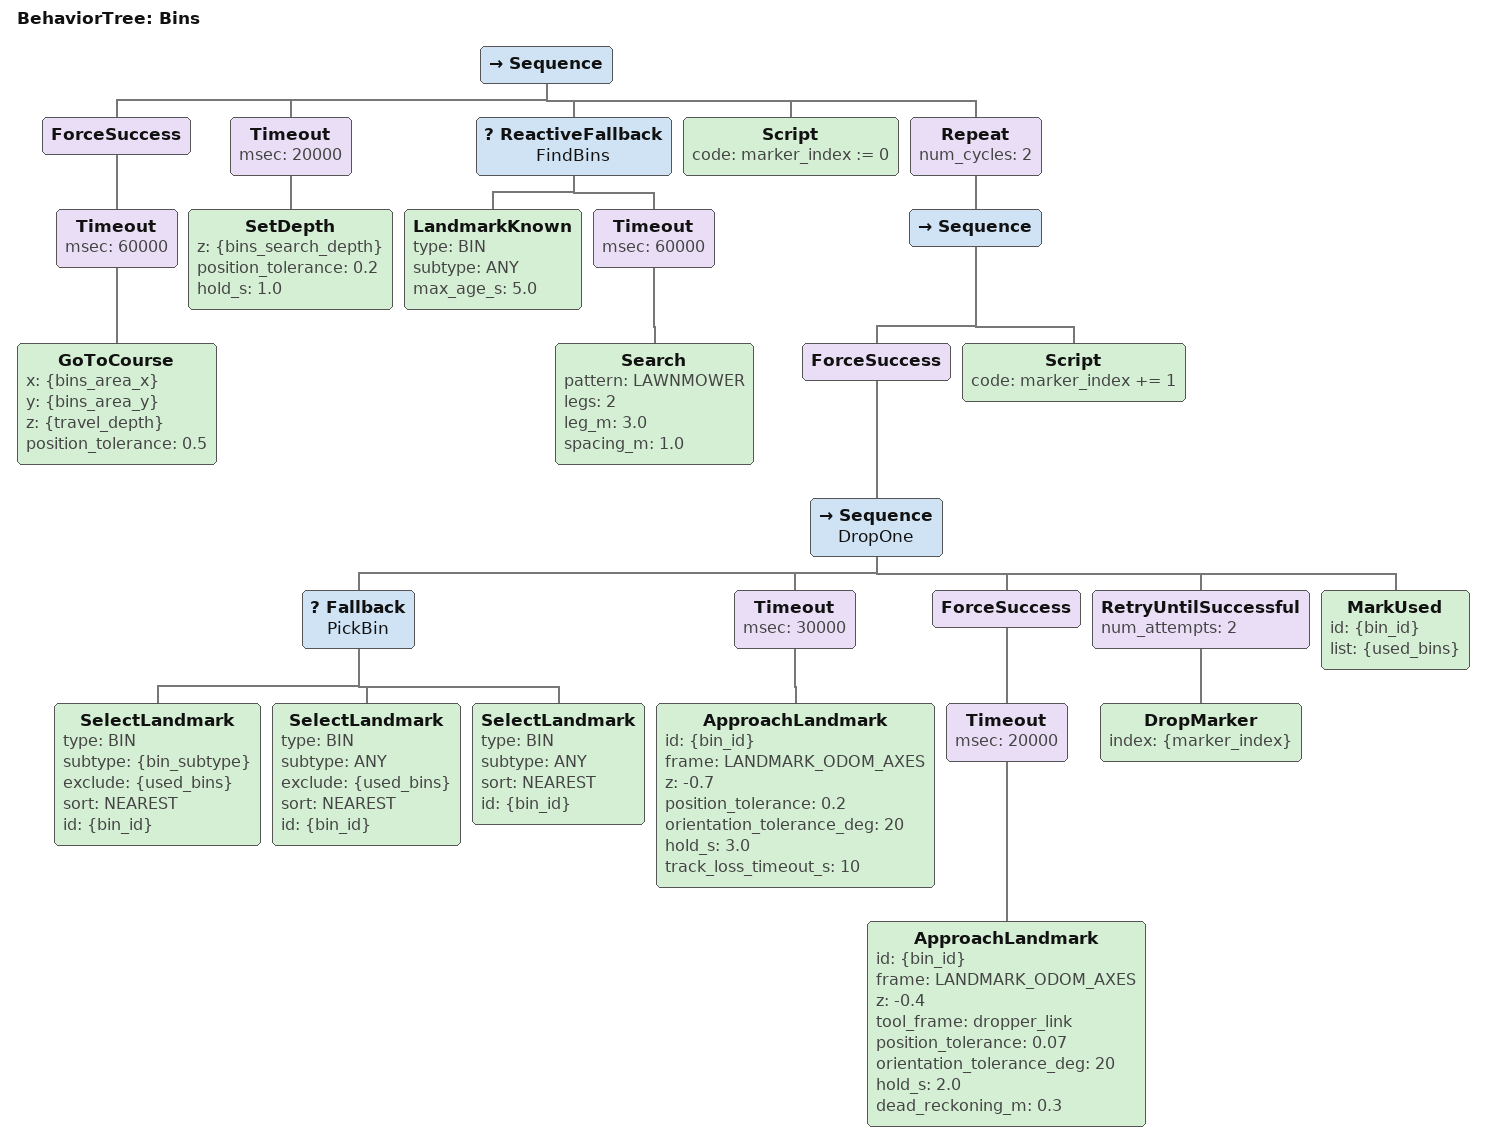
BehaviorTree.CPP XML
<?xml version="1.0"?>
<!-- RoboSub task subtree, included by ../main.xml. Plan section: bins. -->
<root BTCPP_format="4">
  <BehaviorTree ID="Bins">
    <Sequence>
      <ForceSuccess>
        <Timeout msec="60000">
          <GoToCourse x="{bins_area_x}" y="{bins_area_y}" z="{travel_depth}" position_tolerance="0.5"/>
        </Timeout>
      </ForceSuccess>
      <Timeout msec="20000">
        <SetDepth z="{bins_search_depth}" position_tolerance="0.2" hold_s="1.0"/>
      </Timeout>
      <ReactiveFallback name="FindBins">
        <LandmarkKnown type="BIN" subtype="ANY" max_age_s="5.0"/>
        <Timeout msec="60000">
          <Search pattern="LAWNMOWER" legs="2" leg_m="3.0" spacing_m="1.0"/>
        </Timeout>
      </ReactiveFallback>
      <Script code="marker_index := 0"/>
      <Repeat num_cycles="2">
        <Sequence>
          <ForceSuccess>
            <Sequence name="DropOne">
              <Fallback name="PickBin">
                <SelectLandmark type="BIN" subtype="{bin_subtype}" exclude="{used_bins}" sort="NEAREST" id="{bin_id}"/>
                <SelectLandmark type="BIN" subtype="ANY" exclude="{used_bins}" sort="NEAREST" id="{bin_id}"/>
                <SelectLandmark type="BIN" subtype="ANY" sort="NEAREST" id="{bin_id}"/>
              </Fallback>
              <Timeout msec="30000">
                <ApproachLandmark id="{bin_id}" frame="LANDMARK_ODOM_AXES" z="-0.7"
                                  position_tolerance="0.2" orientation_tolerance_deg="20" hold_s="3.0"
                                  track_loss_timeout_s="10"/>
              </Timeout>
              <ForceSuccess>
                <Timeout msec="20000">
                  <ApproachLandmark id="{bin_id}" frame="LANDMARK_ODOM_AXES" z="-0.4" tool_frame="dropper_link"
                                    position_tolerance="0.07" orientation_tolerance_deg="20" hold_s="2.0"
                                    dead_reckoning_m="0.3"/>
                </Timeout>
              </ForceSuccess>
              <RetryUntilSuccessful num_attempts="2">
                <DropMarker index="{marker_index}"/>
              </RetryUntilSuccessful>
              <MarkUsed id="{bin_id}" list="{used_bins}"/>
            </Sequence>
          </ForceSuccess>
          <Script code="marker_index += 1"/>
        </Sequence>
      </Repeat>
    </Sequence>
  </BehaviorTree>
</root>
